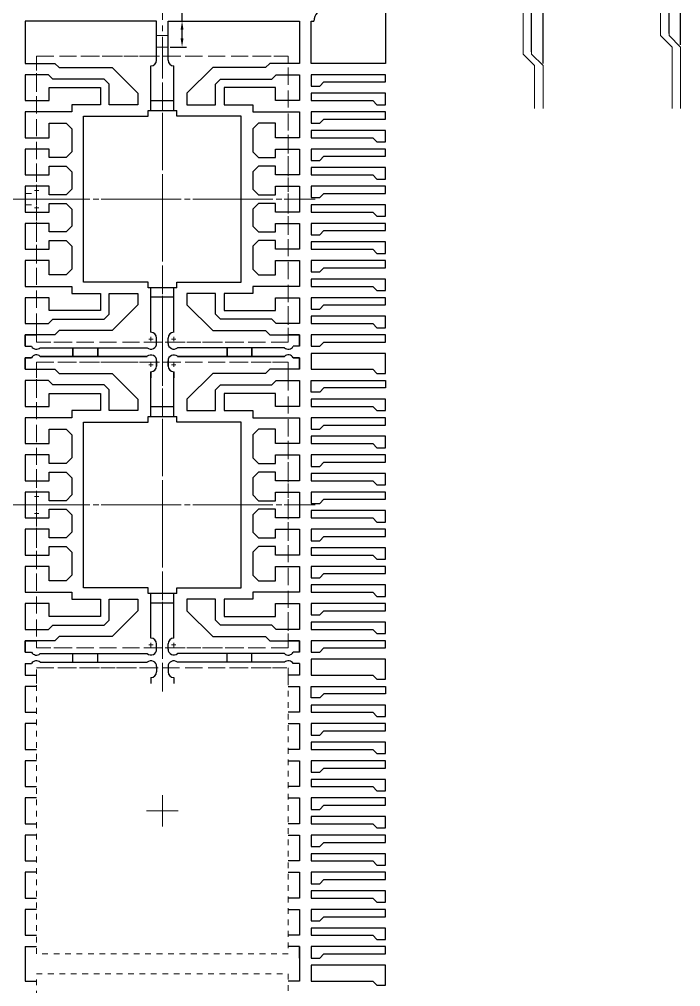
# Model space of a CAD drawing. Extents: x 2686 to 2706, y 1267 to 1367.
# Drawn here: x 2693.33 to 2704.89, y 1341.99 to 1358.91 of the extents above; entities that cross this region are included whole.
import ezdxf

# ---------------------------------------------------------------- set-up
doc = ezdxf.new("R2010")
doc.units = 0
for name, pattern in [('CENTER', [2, 1.25, -0.25, 0.25, -0.25]), ('CENTERX2', [4, 2.5, -0.5, 0.5, -0.5]), ('HIDDEN', [0.375, 0.25, -0.125])]:
    doc.linetypes.add(name, pattern=pattern)
for name, color, linetype, lineweight in [('SH-01_CENTER', 2, 'CENTERX2', 5), ('SH-01_NOTES', 3, 'Continuous', 5), ('SH-01_OBJECT', 7, 'Continuous', 5), ('SH-01_PKG', 5, 'HIDDEN', 5), ('SH-02_CENTER', 2, 'CENTER', 5), ('SH-02_PKG', 5, 'HIDDEN', 5)]:
    doc.layers.add(name, color=color, linetype=linetype, lineweight=lineweight)
doc.layers.add('SH-02_OBJECT', color=7, linetype='Continuous')

msp = doc.modelspace()

# ---------------------------------------------------------------- linework, layer by layer
at = {"color": 3}
for p, q in [((2696.177, 1358.882), (2696.177, 1359.615)), ((2695.97, 1358.882), (2696.252, 1358.882)), ((2696.177, 1358.577), (2696.177, 1358.732)), ((2695.97, 1358.427), (2696.252, 1358.427))]:
    msp.add_line(p, q, dxfattribs=at)
for p, q in [((2702.289, 1358.34), (2702.289, 1359.43)), ((2702.489, 1358.14), (2702.489, 1359.43)), ((2704.693, 1358.665), (2704.693, 1359.43)), ((2704.893, 1358.465), (2704.893, 1359.43))]:
    msp.add_line(p, q)
for points in [[(2696.152, 1358.732), (2696.202, 1358.732), (2696.177, 1358.882)], [(2696.152, 1358.577), (2696.202, 1358.577), (2696.177, 1358.427)]]:
    msp.add_solid(points, dxfattribs=at)
at = {"layer": 'SH-01_CENTER', "ltscale": 0.4}
for p, q in [((2695.833, 1353.074), (2695.833, 1358.461)), ((2693.163, 1355.767), (2698.503, 1355.767)), ((2695.833, 1347.724), (2695.833, 1353.111)), ((2693.163, 1350.417), (2698.503, 1350.417))]:
    msp.add_line(p, q, dxfattribs=at)
at = {"layer": 'SH-01_CENTER'}
for p, q in [((2693.671, 1355.917), (2693.595, 1355.917)), ((2693.633, 1355.879), (2693.633, 1355.955)), ((2693.671, 1355.617), (2693.595, 1355.617)), ((2693.633, 1355.579), (2693.633, 1355.655)), ((2695.671, 1353.319), (2695.595, 1353.319)), ((2695.633, 1353.281), (2695.633, 1353.356)), ((2695.995, 1353.319), (2696.071, 1353.319)), ((2696.033, 1353.281), (2696.033, 1353.356)), ((2695.671, 1352.869), (2695.595, 1352.869)), ((2695.633, 1352.831), (2695.633, 1352.906)), ((2695.995, 1352.869), (2696.071, 1352.869)), ((2696.033, 1352.831), (2696.033, 1352.906)), ((2693.633, 1350.529), (2693.633, 1350.605)), ((2693.671, 1350.567), (2693.595, 1350.567)), ((2693.671, 1350.267), (2693.595, 1350.267)), ((2693.633, 1350.229), (2693.633, 1350.305)), ((2695.671, 1347.969), (2695.595, 1347.969)), ((2695.633, 1347.931), (2695.633, 1348.006)), ((2695.995, 1347.969), (2696.071, 1347.969)), ((2696.033, 1347.931), (2696.033, 1348.006))]:
    msp.add_line(p, q, dxfattribs=at)
at = {"layer": 'SH-01_NOTES', "color": 1}
for p, q in [((2702.139, 1362.382), (2702.139, 1358.302)), ((2702.289, 1362.382), (2702.289, 1358.302)), ((2704.543, 1362.382), (2704.543, 1358.627)), ((2704.693, 1362.382), (2704.693, 1358.627))]:
    msp.add_line(p, q, dxfattribs=at)
at = {"layer": 'SH-01_NOTES'}
for p, q in [((2695.733, 1358.627), (2695.933, 1358.627)), ((2704.743, 1358.427), (2704.543, 1358.627)), ((2704.893, 1358.427), (2704.693, 1358.627)), ((2695.733, 1358.427), (2695.933, 1358.427)), ((2704.743, 1358.427), (2704.743, 1357.353)), ((2704.893, 1358.427), (2704.893, 1357.353)), ((2702.339, 1358.102), (2702.139, 1358.302)), ((2702.489, 1358.102), (2702.289, 1358.302)), ((2702.339, 1358.102), (2702.339, 1357.353)), ((2702.489, 1358.102), (2702.489, 1357.353))]:
    msp.add_line(p, q, dxfattribs=at)
at = {"layer": 'SH-01_OBJECT'}
for p, q in [((2693.433, 1358.542), (2693.433, 1358.593)), ((2698.233, 1358.342), (2698.233, 1358.593)), ((2693.433, 1358.141), (2693.433, 1358.342)), ((2698.233, 1358.141), (2698.233, 1358.342)), ((2693.433, 1357.491), (2693.433, 1357.943)), ((2698.233, 1357.491), (2698.233, 1357.943)), ((2693.433, 1356.841), (2693.433, 1357.293)), ((2698.233, 1356.841), (2698.233, 1357.293)), ((2693.433, 1356.191), (2693.433, 1356.643)), ((2698.233, 1356.191), (2698.233, 1356.643)), ((2693.433, 1355.867), (2693.433, 1355.993)), ((2693.546, 1355.867), (2693.433, 1355.867)), ((2698.233, 1355.867), (2698.233, 1355.993)), ((2693.546, 1355.667), (2693.433, 1355.667)), ((2693.433, 1355.667), (2693.433, 1355.541)), ((2698.233, 1355.667), (2698.233, 1355.541)), ((2693.433, 1355.343), (2693.433, 1354.891)), ((2698.233, 1355.343), (2698.233, 1354.891)), ((2693.433, 1354.693), (2693.433, 1354.241)), ((2698.233, 1354.693), (2698.233, 1354.241)), ((2693.433, 1354.043), (2693.433, 1353.591)), ((2698.233, 1354.043), (2698.233, 1353.591)), ((2693.433, 1353.393), (2693.433, 1353.192)), ((2698.233, 1353.393), (2698.233, 1353.192)), ((2693.433, 1353.192), (2693.433, 1353.243)), ((2698.233, 1353.192), (2698.233, 1353.243)), ((2693.433, 1352.992), (2693.433, 1352.941)), ((2693.433, 1352.791), (2693.433, 1352.992)), ((2698.233, 1352.992), (2698.233, 1352.941)), ((2698.233, 1352.791), (2698.233, 1352.992)), ((2693.433, 1352.141), (2693.433, 1352.593)), ((2698.233, 1352.141), (2698.233, 1352.593)), ((2693.433, 1351.491), (2693.433, 1351.943)), ((2698.233, 1351.491), (2698.233, 1351.943)), ((2693.433, 1350.841), (2693.433, 1351.293)), ((2698.233, 1350.841), (2698.233, 1351.293)), ((2693.433, 1350.517), (2693.433, 1350.643)), ((2698.233, 1350.517), (2698.233, 1350.643)), ((2693.433, 1350.317), (2693.433, 1350.191)), ((2698.233, 1350.317), (2698.233, 1350.191)), ((2693.433, 1349.993), (2693.433, 1349.541)), ((2698.233, 1349.993), (2698.233, 1349.541)), ((2693.433, 1349.343), (2693.433, 1348.891)), ((2698.233, 1349.343), (2698.233, 1348.891)), ((2693.433, 1348.693), (2693.433, 1348.241)), ((2698.233, 1348.693), (2698.233, 1348.241)), ((2693.433, 1348.043), (2693.433, 1347.842)), ((2698.233, 1348.043), (2698.233, 1347.842)), ((2693.433, 1347.642), (2693.433, 1347.591)), ((2698.233, 1347.642), (2698.233, 1347.591))]:
    msp.add_line(p, q, dxfattribs=at)
at = {"layer": 'SH-01_PKG'}
for p, q in [((2693.633, 1358.267), (2693.633, 1353.267)), ((2698.033, 1358.267), (2693.633, 1358.267)), ((2698.033, 1353.267), (2698.033, 1358.267)), ((2693.633, 1353.267), (2698.033, 1353.267)), ((2693.633, 1352.917), (2693.633, 1347.917)), ((2698.033, 1352.917), (2693.633, 1352.917)), ((2698.033, 1347.917), (2698.033, 1352.917)), ((2693.633, 1347.917), (2698.033, 1347.917))]:
    msp.add_line(p, q, dxfattribs=at)
at = {"layer": 'SH-02_CENTER', "ltscale": 0.4}
for p, q in [((2695.833, 1352.504), (2695.833, 1359.031)), ((2693.221, 1355.767), (2698.444, 1355.767)), ((2695.833, 1347.154), (2695.833, 1353.681)), ((2693.221, 1350.417), (2698.444, 1350.417))]:
    msp.add_line(p, q, dxfattribs=at)
at = {"layer": 'SH-02_CENTER'}
for p, q in [((2695.833, 1355.491), (2695.833, 1356.043)), ((2695.557, 1355.767), (2696.109, 1355.767)), ((2695.833, 1350.141), (2695.833, 1350.693)), ((2695.557, 1350.417), (2696.109, 1350.417)), ((2695.833, 1344.791), (2695.833, 1345.343)), ((2695.557, 1345.067), (2696.109, 1345.067))]:
    msp.add_line(p, q, dxfattribs=at)
at = {"layer": 'SH-02_OBJECT'}
for p, q in [((2699.733, 1359.082), (2699.733, 1358.882)), ((2695.733, 1358.882), (2693.433, 1358.882)), ((2693.433, 1358.882), (2693.433, 1358.542)), ((2693.433, 1358.882), (2693.433, 1358.141)), ((2695.733, 1358.587), (2695.733, 1358.882)), ((2695.933, 1358.882), (2698.233, 1358.882)), ((2695.933, 1358.587), (2695.933, 1358.882)), ((2698.233, 1358.882), (2698.233, 1358.342)), ((2698.433, 1358.141), (2698.433, 1358.882)), ((2698.433, 1358.882), (2698.483, 1358.882)), ((2699.733, 1358.882), (2699.733, 1358.141)), ((2695.733, 1358.197), (2695.733, 1358.587)), ((2695.933, 1358.197), (2695.933, 1358.587)), ((2698.233, 1358.342), (2698.233, 1358.141)), ((2693.433, 1358.141), (2693.633, 1358.141)), ((2693.433, 1358.141), (2693.955, 1358.141)), ((2693.955, 1358.141), (2694.029, 1358.067)), ((2694.029, 1358.067), (2694.953, 1358.067)), ((2694.953, 1358.067), (2695.403, 1357.617)), ((2695.633, 1357.317), (2695.633, 1358.097)), ((2696.033, 1357.317), (2696.033, 1358.097)), ((2696.713, 1358.067), (2696.263, 1357.617)), ((2697.637, 1358.067), (2696.713, 1358.067)), ((2697.711, 1358.141), (2697.637, 1358.067)), ((2698.233, 1358.141), (2697.711, 1358.141)), ((2698.233, 1358.141), (2698.033, 1358.141)), ((2699.733, 1358.141), (2698.433, 1358.141)), ((2693.633, 1357.943), (2693.433, 1357.943)), ((2693.433, 1357.943), (2693.433, 1357.491)), ((2693.842, 1357.943), (2693.433, 1357.943)), ((2693.433, 1357.943), (2693.433, 1357.491)), ((2693.918, 1357.867), (2693.842, 1357.943)), ((2694.815, 1357.867), (2693.918, 1357.867)), ((2694.903, 1357.779), (2694.815, 1357.867)), ((2696.763, 1357.779), (2696.851, 1357.867)), ((2696.851, 1357.867), (2697.748, 1357.867)), ((2697.748, 1357.867), (2697.824, 1357.943)), ((2697.824, 1357.943), (2698.233, 1357.943)), ((2698.033, 1357.943), (2698.233, 1357.943)), ((2698.233, 1357.943), (2698.233, 1357.491)), ((2698.233, 1357.943), (2698.233, 1357.491)), ((2699.733, 1357.943), (2698.433, 1357.943)), ((2698.433, 1357.943), (2698.433, 1357.743)), ((2699.733, 1357.816), (2699.733, 1357.943)), ((2693.853, 1357.491), (2693.853, 1357.717)), ((2693.853, 1357.717), (2694.753, 1357.717)), ((2694.753, 1357.717), (2694.753, 1357.417)), ((2694.903, 1357.417), (2694.903, 1357.779)), ((2696.763, 1357.417), (2696.763, 1357.779)), ((2697.813, 1357.717), (2696.913, 1357.717)), ((2696.913, 1357.717), (2696.913, 1357.417)), ((2697.813, 1357.491), (2697.813, 1357.717)), ((2698.433, 1357.743), (2698.583, 1357.743)), ((2698.583, 1357.743), (2698.656, 1357.816)), ((2698.656, 1357.816), (2699.733, 1357.816)), ((2695.403, 1357.617), (2695.403, 1357.417)), ((2696.263, 1357.617), (2696.263, 1357.417)), ((2693.433, 1357.491), (2693.633, 1357.491)), ((2693.433, 1357.491), (2693.853, 1357.491)), ((2694.753, 1357.417), (2694.253, 1357.417)), ((2694.253, 1357.417), (2694.253, 1357.293)), ((2695.403, 1357.417), (2694.903, 1357.417)), ((2696.033, 1357.485), (2695.633, 1357.485)), ((2696.263, 1357.417), (2696.763, 1357.417)), ((2696.913, 1357.417), (2697.413, 1357.417)), ((2697.413, 1357.417), (2697.413, 1357.293)), ((2698.233, 1357.491), (2697.813, 1357.491)), ((2698.233, 1357.491), (2698.033, 1357.491)), ((2693.633, 1357.293), (2693.433, 1357.293)), ((2693.433, 1357.293), (2693.433, 1356.841)), ((2694.253, 1357.293), (2693.433, 1357.293)), ((2693.433, 1357.293), (2693.433, 1356.841)), ((2694.453, 1354.317), (2694.453, 1357.217)), ((2694.453, 1357.217), (2695.583, 1357.217)), ((2695.583, 1357.217), (2695.583, 1357.317)), ((2695.583, 1357.317), (2696.083, 1357.317)), ((2696.083, 1357.217), (2696.083, 1357.317)), ((2697.213, 1357.217), (2696.083, 1357.217)), ((2697.213, 1354.317), (2697.213, 1357.217)), ((2697.413, 1357.293), (2698.233, 1357.293)), ((2698.033, 1357.293), (2698.233, 1357.293)), ((2698.233, 1357.293), (2698.233, 1356.841)), ((2698.233, 1357.293), (2698.233, 1356.841)), ((2693.853, 1356.841), (2693.853, 1357.094)), ((2693.853, 1357.094), (2694.153, 1357.094)), ((2694.153, 1357.094), (2694.253, 1356.994)), ((2697.513, 1357.094), (2697.413, 1356.994)), ((2697.813, 1357.094), (2697.513, 1357.094)), ((2697.813, 1356.841), (2697.813, 1357.094)), ((2693.433, 1356.841), (2693.633, 1356.841)), ((2693.433, 1356.841), (2693.853, 1356.841)), ((2694.253, 1356.994), (2694.253, 1356.592)), ((2697.413, 1356.994), (2697.413, 1356.592)), ((2698.233, 1356.841), (2697.813, 1356.841)), ((2698.233, 1356.841), (2698.033, 1356.841)), ((2693.633, 1356.643), (2693.433, 1356.643)), ((2693.433, 1356.643), (2693.433, 1356.191)), ((2693.853, 1356.643), (2693.433, 1356.643)), ((2693.433, 1356.643), (2693.433, 1356.191)), ((2693.853, 1356.492), (2693.853, 1356.643)), ((2694.253, 1356.592), (2694.153, 1356.492)), ((2697.413, 1356.592), (2697.513, 1356.492)), ((2697.813, 1356.492), (2697.813, 1356.643)), ((2697.813, 1356.643), (2698.233, 1356.643)), ((2698.033, 1356.643), (2698.233, 1356.643)), ((2698.233, 1356.643), (2698.233, 1356.191)), ((2698.233, 1356.643), (2698.233, 1356.191)), ((2694.153, 1356.492), (2693.853, 1356.492)), ((2693.853, 1356.191), (2693.853, 1356.342)), ((2693.853, 1356.342), (2694.153, 1356.342)), ((2694.153, 1356.342), (2694.253, 1356.242)), ((2697.513, 1356.342), (2697.413, 1356.242)), ((2697.513, 1356.492), (2697.813, 1356.492)), ((2697.813, 1356.342), (2697.513, 1356.342)), ((2697.813, 1356.191), (2697.813, 1356.342)), ((2693.433, 1356.191), (2693.633, 1356.191)), ((2693.433, 1356.191), (2693.853, 1356.191)), ((2694.253, 1356.242), (2694.253, 1355.942)), ((2697.413, 1356.242), (2697.413, 1355.942)), ((2698.233, 1356.191), (2697.813, 1356.191)), ((2698.233, 1356.191), (2698.033, 1356.191)), ((2693.633, 1355.993), (2693.433, 1355.993)), ((2693.433, 1355.993), (2693.433, 1355.541)), ((2693.433, 1355.993), (2693.433, 1355.541)), ((2693.853, 1355.993), (2693.433, 1355.993)), ((2693.853, 1355.842), (2693.853, 1355.993)), ((2694.153, 1355.842), (2693.853, 1355.842)), ((2694.253, 1355.942), (2694.153, 1355.842)), ((2697.413, 1355.942), (2697.513, 1355.842)), ((2697.513, 1355.842), (2697.813, 1355.842)), ((2697.813, 1355.842), (2697.813, 1355.993)), ((2697.813, 1355.993), (2698.233, 1355.993)), ((2698.033, 1355.993), (2698.233, 1355.993)), ((2698.233, 1355.993), (2698.233, 1355.541)), ((2698.233, 1355.993), (2698.233, 1355.541)), ((2693.853, 1355.541), (2693.853, 1355.692)), ((2693.853, 1355.692), (2694.153, 1355.692)), ((2694.153, 1355.692), (2694.253, 1355.592)), ((2697.513, 1355.692), (2697.413, 1355.592)), ((2697.813, 1355.692), (2697.513, 1355.692)), ((2697.813, 1355.541), (2697.813, 1355.692)), ((2693.433, 1355.541), (2693.633, 1355.541)), ((2693.433, 1355.541), (2693.853, 1355.541)), ((2694.253, 1355.592), (2694.253, 1355.292)), ((2697.413, 1355.592), (2697.413, 1355.292)), ((2698.233, 1355.541), (2697.813, 1355.541)), ((2698.233, 1355.541), (2698.033, 1355.541)), ((2693.633, 1355.343), (2693.433, 1355.343)), ((2693.433, 1355.343), (2693.433, 1354.891)), ((2693.853, 1355.343), (2693.433, 1355.343)), ((2693.433, 1355.343), (2693.433, 1354.891)), ((2693.853, 1355.192), (2693.853, 1355.343)), ((2697.813, 1355.192), (2697.813, 1355.343)), ((2697.813, 1355.343), (2698.233, 1355.343)), ((2698.033, 1355.343), (2698.233, 1355.343)), ((2698.233, 1355.343), (2698.233, 1354.891)), ((2698.233, 1355.343), (2698.233, 1354.891)), ((2694.153, 1355.192), (2693.853, 1355.192)), ((2694.253, 1355.292), (2694.153, 1355.192)), ((2697.413, 1355.292), (2697.513, 1355.192)), ((2697.513, 1355.192), (2697.813, 1355.192)), ((2693.853, 1354.891), (2693.853, 1355.042)), ((2693.853, 1355.042), (2694.153, 1355.042)), ((2694.153, 1355.042), (2694.253, 1354.942)), ((2697.513, 1355.042), (2697.413, 1354.942)), ((2697.813, 1355.042), (2697.513, 1355.042)), ((2697.813, 1354.891), (2697.813, 1355.042)), ((2693.433, 1354.891), (2693.633, 1354.891)), ((2693.433, 1354.891), (2693.853, 1354.891)), ((2694.253, 1354.942), (2694.253, 1354.54)), ((2697.413, 1354.942), (2697.413, 1354.54)), ((2698.233, 1354.891), (2697.813, 1354.891)), ((2698.233, 1354.891), (2698.033, 1354.891)), ((2693.633, 1354.693), (2693.433, 1354.693)), ((2693.433, 1354.693), (2693.433, 1354.241)), ((2693.853, 1354.693), (2693.433, 1354.693)), ((2693.433, 1354.693), (2693.433, 1354.241)), ((2693.853, 1354.44), (2693.853, 1354.693)), ((2697.813, 1354.44), (2697.813, 1354.693)), ((2697.813, 1354.693), (2698.233, 1354.693)), ((2698.033, 1354.693), (2698.233, 1354.693)), ((2698.233, 1354.693), (2698.233, 1354.241)), ((2698.233, 1354.693), (2698.233, 1354.241)), ((2694.253, 1354.54), (2694.153, 1354.44)), ((2697.413, 1354.54), (2697.513, 1354.44)), ((2694.153, 1354.44), (2693.853, 1354.44)), ((2695.583, 1354.317), (2694.453, 1354.317)), ((2695.583, 1354.217), (2695.583, 1354.317)), ((2696.083, 1354.217), (2696.083, 1354.317)), ((2696.083, 1354.317), (2697.213, 1354.317)), ((2697.513, 1354.44), (2697.813, 1354.44)), ((2693.433, 1354.241), (2693.633, 1354.241)), ((2693.433, 1354.241), (2694.253, 1354.241)), ((2694.253, 1354.241), (2694.253, 1354.117)), ((2696.083, 1354.217), (2695.583, 1354.217)), ((2695.633, 1353.437), (2695.633, 1354.217)), ((2696.033, 1353.437), (2696.033, 1354.217)), ((2698.233, 1354.241), (2697.413, 1354.241)), ((2697.413, 1354.241), (2697.413, 1354.117)), ((2698.233, 1354.241), (2698.033, 1354.241)), ((2693.633, 1354.043), (2693.433, 1354.043)), ((2693.433, 1354.043), (2693.433, 1353.591)), ((2693.853, 1354.043), (2693.433, 1354.043)), ((2693.433, 1354.043), (2693.433, 1353.591)), ((2693.853, 1353.817), (2693.853, 1354.043)), ((2694.253, 1354.117), (2694.753, 1354.117)), ((2694.753, 1354.117), (2694.753, 1353.817)), ((2694.903, 1353.755), (2694.903, 1354.117)), ((2694.903, 1354.117), (2695.403, 1354.117)), ((2695.403, 1354.117), (2695.403, 1353.917)), ((2696.033, 1354.049), (2695.633, 1354.049)), ((2696.763, 1354.117), (2696.263, 1354.117)), ((2696.263, 1354.117), (2696.263, 1353.917)), ((2696.763, 1353.755), (2696.763, 1354.117)), ((2697.413, 1354.117), (2696.913, 1354.117)), ((2696.913, 1354.117), (2696.913, 1353.817)), ((2697.813, 1353.817), (2697.813, 1354.043)), ((2697.813, 1354.043), (2698.233, 1354.043)), ((2698.033, 1354.043), (2698.233, 1354.043)), ((2698.233, 1354.043), (2698.233, 1353.591)), ((2698.233, 1354.043), (2698.233, 1353.591)), ((2694.753, 1353.817), (2693.853, 1353.817)), ((2695.403, 1353.917), (2694.953, 1353.467)), ((2696.263, 1353.917), (2696.713, 1353.467)), ((2696.913, 1353.817), (2697.813, 1353.817)), ((2693.842, 1353.591), (2693.918, 1353.667)), ((2693.918, 1353.667), (2694.815, 1353.667)), ((2694.815, 1353.667), (2694.903, 1353.755)), ((2696.851, 1353.667), (2696.763, 1353.755)), ((2697.748, 1353.667), (2696.851, 1353.667)), ((2697.824, 1353.591), (2697.748, 1353.667)), ((2693.433, 1353.591), (2693.633, 1353.591)), ((2693.433, 1353.591), (2693.842, 1353.591)), ((2694.029, 1353.467), (2693.955, 1353.393)), ((2694.953, 1353.467), (2694.029, 1353.467)), ((2695.633, 1353.437), (2695.633, 1353.543)), ((2696.033, 1353.437), (2696.033, 1353.543)), ((2696.713, 1353.467), (2697.637, 1353.467)), ((2697.637, 1353.467), (2697.711, 1353.393)), ((2698.233, 1353.591), (2697.824, 1353.591)), ((2698.233, 1353.591), (2698.033, 1353.591)), ((2693.433, 1353.192), (2693.433, 1353.393)), ((2693.433, 1353.393), (2693.633, 1353.393)), ((2693.955, 1353.393), (2693.433, 1353.393)), ((2693.433, 1353.393), (2693.433, 1353.192)), ((2695.733, 1353.244), (2695.733, 1353.337)), ((2695.733, 1353.244), (2695.733, 1353.337)), ((2695.933, 1353.244), (2695.933, 1353.337)), ((2695.933, 1353.244), (2695.933, 1353.337)), ((2697.711, 1353.393), (2698.233, 1353.393)), ((2698.233, 1353.393), (2698.033, 1353.393)), ((2698.233, 1353.192), (2698.233, 1353.393)), ((2698.233, 1353.393), (2698.233, 1353.192)), ((2693.433, 1353.192), (2693.546, 1353.192)), ((2693.433, 1353.192), (2693.546, 1353.192)), ((2693.699, 1353.167), (2695.568, 1353.167)), ((2693.699, 1353.167), (2695.568, 1353.167)), ((2694.27, 1353.167), (2694.27, 1353.017)), ((2694.27, 1353.017), (2694.27, 1353.167)), ((2694.703, 1353.167), (2694.703, 1353.017)), ((2694.703, 1353.017), (2694.703, 1353.167)), ((2697.967, 1353.167), (2696.097, 1353.167)), ((2697.967, 1353.167), (2696.097, 1353.167)), ((2696.963, 1353.167), (2696.963, 1353.017)), ((2696.963, 1353.017), (2696.963, 1353.167)), ((2697.396, 1353.167), (2697.396, 1353.017)), ((2697.396, 1353.017), (2697.396, 1353.167)), ((2698.233, 1353.192), (2698.119, 1353.192)), ((2698.233, 1353.192), (2698.119, 1353.192)), ((2693.433, 1352.791), (2693.433, 1352.992)), ((2693.546, 1352.992), (2693.433, 1352.992)), ((2693.433, 1352.992), (2693.433, 1352.791)), ((2693.433, 1352.992), (2693.546, 1352.992)), ((2695.568, 1353.017), (2693.699, 1353.017)), ((2693.699, 1353.017), (2695.568, 1353.017)), ((2696.097, 1353.017), (2697.967, 1353.017)), ((2697.967, 1353.017), (2696.097, 1353.017)), ((2698.119, 1352.992), (2698.233, 1352.992)), ((2698.233, 1352.992), (2698.119, 1352.992)), ((2698.233, 1352.791), (2698.233, 1352.992)), ((2698.233, 1352.992), (2698.233, 1352.791)), ((2699.733, 1353.068), (2698.433, 1353.068)), ((2698.433, 1353.068), (2698.433, 1352.791)), ((2699.733, 1352.718), (2699.733, 1353.068)), ((2693.433, 1352.791), (2693.633, 1352.791)), ((2693.433, 1352.791), (2693.955, 1352.791)), ((2693.955, 1352.791), (2694.029, 1352.717)), ((2695.733, 1352.847), (2695.733, 1352.941)), ((2695.733, 1352.941), (2695.733, 1352.847)), ((2695.933, 1352.847), (2695.933, 1352.941)), ((2695.933, 1352.941), (2695.933, 1352.847)), ((2697.711, 1352.791), (2697.637, 1352.717)), ((2698.233, 1352.791), (2697.711, 1352.791)), ((2698.233, 1352.791), (2698.033, 1352.791)), ((2698.433, 1352.791), (2699.51, 1352.791)), ((2699.51, 1352.791), (2699.583, 1352.718)), ((2694.029, 1352.717), (2694.953, 1352.717)), ((2694.953, 1352.717), (2695.403, 1352.267)), ((2695.633, 1351.967), (2695.633, 1352.747)), ((2695.633, 1352.747), (2695.633, 1352.642)), ((2696.033, 1351.967), (2696.033, 1352.747)), ((2696.033, 1352.747), (2696.033, 1352.642)), ((2696.713, 1352.717), (2696.263, 1352.267)), ((2697.637, 1352.717), (2696.713, 1352.717)), ((2699.583, 1352.718), (2699.733, 1352.718)), ((2693.633, 1352.593), (2693.433, 1352.593)), ((2693.433, 1352.593), (2693.433, 1352.141)), ((2693.842, 1352.593), (2693.433, 1352.593)), ((2693.433, 1352.593), (2693.433, 1352.141)), ((2693.918, 1352.517), (2693.842, 1352.593)), ((2694.815, 1352.517), (2693.918, 1352.517)), ((2694.903, 1352.429), (2694.815, 1352.517)), ((2696.763, 1352.429), (2696.851, 1352.517)), ((2696.851, 1352.517), (2697.748, 1352.517)), ((2697.748, 1352.517), (2697.824, 1352.593)), ((2697.824, 1352.593), (2698.233, 1352.593)), ((2698.033, 1352.593), (2698.233, 1352.593)), ((2698.233, 1352.593), (2698.233, 1352.141)), ((2698.233, 1352.593), (2698.233, 1352.141)), ((2698.433, 1352.393), (2698.433, 1352.593)), ((2698.433, 1352.593), (2699.733, 1352.593)), ((2698.656, 1352.466), (2698.583, 1352.393)), ((2699.733, 1352.466), (2698.656, 1352.466)), ((2699.733, 1352.593), (2699.733, 1352.466)), ((2693.853, 1352.141), (2693.853, 1352.367)), ((2693.853, 1352.367), (2694.753, 1352.367)), ((2694.753, 1352.367), (2694.753, 1352.067)), ((2694.903, 1352.067), (2694.903, 1352.429)), ((2696.763, 1352.067), (2696.763, 1352.429)), ((2697.813, 1352.367), (2696.913, 1352.367)), ((2696.913, 1352.367), (2696.913, 1352.067)), ((2697.813, 1352.141), (2697.813, 1352.367)), ((2698.583, 1352.393), (2698.433, 1352.393)), ((2693.433, 1352.141), (2693.633, 1352.141)), ((2693.433, 1352.141), (2693.853, 1352.141)), ((2695.403, 1352.267), (2695.403, 1352.067)), ((2696.033, 1352.135), (2695.633, 1352.135)), ((2696.263, 1352.267), (2696.263, 1352.067)), ((2698.233, 1352.141), (2697.813, 1352.141)), ((2698.233, 1352.141), (2698.033, 1352.141)), ((2693.633, 1351.943), (2693.433, 1351.943)), ((2693.433, 1351.943), (2693.433, 1351.491)), ((2694.253, 1351.943), (2693.433, 1351.943)), ((2693.433, 1351.943), (2693.433, 1351.491)), ((2694.753, 1352.067), (2694.253, 1352.067)), ((2694.253, 1352.067), (2694.253, 1351.943)), ((2695.403, 1352.067), (2694.903, 1352.067)), ((2695.583, 1351.867), (2695.583, 1351.967)), ((2695.583, 1351.967), (2696.083, 1351.967)), ((2696.083, 1351.867), (2696.083, 1351.967)), ((2696.263, 1352.067), (2696.763, 1352.067)), ((2696.913, 1352.067), (2697.413, 1352.067)), ((2697.413, 1352.067), (2697.413, 1351.943)), ((2697.413, 1351.943), (2698.233, 1351.943)), ((2698.033, 1351.943), (2698.233, 1351.943)), ((2698.233, 1351.943), (2698.233, 1351.491)), ((2698.233, 1351.943), (2698.233, 1351.491)), ((2694.453, 1348.967), (2694.453, 1351.867)), ((2694.453, 1351.867), (2695.583, 1351.867)), ((2697.213, 1351.867), (2696.083, 1351.867)), ((2697.213, 1348.967), (2697.213, 1351.867)), ((2693.853, 1351.491), (2693.853, 1351.744)), ((2693.853, 1351.744), (2694.153, 1351.744)), ((2694.153, 1351.744), (2694.253, 1351.644)), ((2694.253, 1351.644), (2694.253, 1351.242)), ((2697.513, 1351.744), (2697.413, 1351.644)), ((2697.413, 1351.644), (2697.413, 1351.242)), ((2697.813, 1351.744), (2697.513, 1351.744)), ((2697.813, 1351.491), (2697.813, 1351.744)), ((2693.433, 1351.491), (2693.633, 1351.491)), ((2693.433, 1351.491), (2693.853, 1351.491)), ((2698.233, 1351.491), (2697.813, 1351.491)), ((2698.233, 1351.491), (2698.033, 1351.491)), ((2693.633, 1351.293), (2693.433, 1351.293)), ((2693.433, 1351.293), (2693.433, 1350.841)), ((2693.853, 1351.293), (2693.433, 1351.293)), ((2693.433, 1351.293), (2693.433, 1350.841)), ((2693.853, 1351.142), (2693.853, 1351.293)), ((2697.813, 1351.142), (2697.813, 1351.293)), ((2697.813, 1351.293), (2698.233, 1351.293)), ((2698.033, 1351.293), (2698.233, 1351.293)), ((2698.233, 1351.293), (2698.233, 1350.841)), ((2698.233, 1351.293), (2698.233, 1350.841)), ((2694.153, 1351.142), (2693.853, 1351.142)), ((2694.253, 1351.242), (2694.153, 1351.142)), ((2697.413, 1351.242), (2697.513, 1351.142)), ((2697.513, 1351.142), (2697.813, 1351.142)), ((2693.853, 1350.841), (2693.853, 1350.992)), ((2693.853, 1350.992), (2694.153, 1350.992)), ((2694.153, 1350.992), (2694.253, 1350.892)), ((2697.513, 1350.992), (2697.413, 1350.892)), ((2697.813, 1350.992), (2697.513, 1350.992)), ((2697.813, 1350.841), (2697.813, 1350.992)), ((2693.433, 1350.841), (2693.633, 1350.841)), ((2693.433, 1350.841), (2693.853, 1350.841)), ((2694.253, 1350.892), (2694.253, 1350.592)), ((2697.413, 1350.892), (2697.413, 1350.592)), ((2698.233, 1350.841), (2697.813, 1350.841)), ((2698.233, 1350.841), (2698.033, 1350.841)), ((2693.633, 1350.643), (2693.433, 1350.643)), ((2693.433, 1350.643), (2693.433, 1350.191)), ((2693.433, 1350.643), (2693.433, 1350.191)), ((2693.853, 1350.643), (2693.433, 1350.643)), ((2693.853, 1350.492), (2693.853, 1350.643)), ((2694.253, 1350.592), (2694.153, 1350.492)), ((2697.413, 1350.592), (2697.513, 1350.492)), ((2697.813, 1350.492), (2697.813, 1350.643)), ((2697.813, 1350.643), (2698.233, 1350.643)), ((2698.233, 1350.643), (2698.233, 1350.191)), ((2698.233, 1350.643), (2698.233, 1350.191)), ((2694.153, 1350.492), (2693.853, 1350.492)), ((2697.513, 1350.492), (2697.813, 1350.492)), ((2693.853, 1350.191), (2693.853, 1350.342)), ((2693.853, 1350.342), (2694.153, 1350.342)), ((2694.153, 1350.342), (2694.253, 1350.242)), ((2697.513, 1350.342), (2697.413, 1350.242)), ((2697.813, 1350.342), (2697.513, 1350.342)), ((2697.813, 1350.191), (2697.813, 1350.342)), ((2693.433, 1350.191), (2693.633, 1350.191)), ((2693.433, 1350.191), (2693.853, 1350.191)), ((2694.253, 1350.242), (2694.253, 1349.942)), ((2697.413, 1350.242), (2697.413, 1349.942)), ((2698.233, 1350.191), (2697.813, 1350.191)), ((2698.233, 1350.191), (2698.033, 1350.191)), ((2693.633, 1349.993), (2693.433, 1349.993)), ((2693.433, 1349.993), (2693.433, 1349.541)), ((2693.853, 1349.993), (2693.433, 1349.993)), ((2693.433, 1349.993), (2693.433, 1349.541)), ((2693.853, 1349.842), (2693.853, 1349.993)), ((2694.253, 1349.942), (2694.153, 1349.842)), ((2697.413, 1349.942), (2697.513, 1349.842)), ((2697.813, 1349.842), (2697.813, 1349.993)), ((2697.813, 1349.993), (2698.233, 1349.993)), ((2698.033, 1349.993), (2698.233, 1349.993)), ((2698.233, 1349.993), (2698.233, 1349.541)), ((2698.233, 1349.993), (2698.233, 1349.541)), ((2694.153, 1349.842), (2693.853, 1349.842)), ((2697.513, 1349.842), (2697.813, 1349.842)), ((2693.853, 1349.541), (2693.853, 1349.692)), ((2693.853, 1349.692), (2694.153, 1349.692)), ((2694.153, 1349.692), (2694.253, 1349.592)), ((2694.253, 1349.592), (2694.253, 1349.19)), ((2697.513, 1349.692), (2697.413, 1349.592)), ((2697.413, 1349.592), (2697.413, 1349.19)), ((2697.813, 1349.692), (2697.513, 1349.692)), ((2697.813, 1349.541), (2697.813, 1349.692)), ((2693.433, 1349.541), (2693.633, 1349.541)), ((2693.433, 1349.541), (2693.853, 1349.541)), ((2698.233, 1349.541), (2697.813, 1349.541)), ((2698.233, 1349.541), (2698.033, 1349.541)), ((2693.633, 1349.343), (2693.433, 1349.343)), ((2693.433, 1349.343), (2693.433, 1348.891)), ((2693.853, 1349.343), (2693.433, 1349.343)), ((2693.433, 1349.343), (2693.433, 1348.891)), ((2693.853, 1349.09), (2693.853, 1349.343)), ((2697.813, 1349.09), (2697.813, 1349.343)), ((2697.813, 1349.343), (2698.233, 1349.343)), ((2698.033, 1349.343), (2698.233, 1349.343)), ((2698.233, 1349.343), (2698.233, 1348.891)), ((2698.233, 1349.343), (2698.233, 1348.891)), ((2694.153, 1349.09), (2693.853, 1349.09)), ((2694.253, 1349.19), (2694.153, 1349.09)), ((2697.413, 1349.19), (2697.513, 1349.09)), ((2697.513, 1349.09), (2697.813, 1349.09)), ((2693.433, 1348.891), (2693.633, 1348.891)), ((2693.433, 1348.891), (2694.253, 1348.891)), ((2694.253, 1348.891), (2694.253, 1348.767)), ((2695.583, 1348.967), (2694.453, 1348.967)), ((2695.583, 1348.867), (2695.583, 1348.967)), ((2696.083, 1348.867), (2696.083, 1348.967)), ((2696.083, 1348.967), (2697.213, 1348.967)), ((2698.233, 1348.891), (2697.413, 1348.891)), ((2697.413, 1348.891), (2697.413, 1348.767)), ((2698.233, 1348.891), (2698.033, 1348.891)), ((2694.253, 1348.767), (2694.753, 1348.767)), ((2694.753, 1348.767), (2694.753, 1348.467)), ((2694.903, 1348.405), (2694.903, 1348.767)), ((2694.903, 1348.767), (2695.403, 1348.767)), ((2695.403, 1348.767), (2695.403, 1348.567)), ((2696.083, 1348.867), (2695.583, 1348.867)), ((2695.633, 1348.087), (2695.633, 1348.867)), ((2696.033, 1348.087), (2696.033, 1348.867)), ((2696.763, 1348.767), (2696.263, 1348.767)), ((2696.263, 1348.767), (2696.263, 1348.567)), ((2696.763, 1348.405), (2696.763, 1348.767)), ((2697.413, 1348.767), (2696.913, 1348.767)), ((2696.913, 1348.767), (2696.913, 1348.467)), ((2693.633, 1348.693), (2693.433, 1348.693)), ((2693.433, 1348.693), (2693.433, 1348.241)), ((2693.853, 1348.693), (2693.433, 1348.693)), ((2693.433, 1348.693), (2693.433, 1348.241)), ((2693.853, 1348.467), (2693.853, 1348.693)), ((2695.403, 1348.567), (2694.953, 1348.117)), ((2696.033, 1348.699), (2695.633, 1348.699)), ((2696.263, 1348.567), (2696.713, 1348.117)), ((2697.813, 1348.467), (2697.813, 1348.693)), ((2697.813, 1348.693), (2698.233, 1348.693)), ((2698.033, 1348.693), (2698.233, 1348.693)), ((2698.233, 1348.693), (2698.233, 1348.241)), ((2698.233, 1348.693), (2698.233, 1348.241)), ((2694.753, 1348.467), (2693.853, 1348.467)), ((2694.815, 1348.317), (2694.903, 1348.405)), ((2696.851, 1348.317), (2696.763, 1348.405)), ((2696.913, 1348.467), (2697.813, 1348.467)), ((2693.433, 1348.241), (2693.633, 1348.241)), ((2693.433, 1348.241), (2693.842, 1348.241)), ((2693.842, 1348.241), (2693.918, 1348.317)), ((2693.918, 1348.317), (2694.815, 1348.317)), ((2697.748, 1348.317), (2696.851, 1348.317)), ((2697.824, 1348.241), (2697.748, 1348.317)), ((2698.233, 1348.241), (2697.824, 1348.241)), ((2698.233, 1348.241), (2698.033, 1348.241)), ((2694.029, 1348.117), (2693.955, 1348.043)), ((2694.953, 1348.117), (2694.029, 1348.117)), ((2696.713, 1348.117), (2697.637, 1348.117)), ((2697.637, 1348.117), (2697.711, 1348.043)), ((2693.433, 1348.043), (2693.433, 1347.842)), ((2693.433, 1347.842), (2693.433, 1348.043)), ((2693.433, 1348.043), (2693.633, 1348.043)), ((2693.955, 1348.043), (2693.433, 1348.043)), ((2693.433, 1348.043), (2693.433, 1347.842)), ((2695.733, 1347.894), (2695.733, 1347.987)), ((2695.933, 1347.894), (2695.933, 1347.987)), ((2697.711, 1348.043), (2698.233, 1348.043)), ((2698.233, 1348.043), (2698.033, 1348.043)), ((2698.233, 1348.043), (2698.233, 1347.842)), ((2698.233, 1347.842), (2698.233, 1348.043)), ((2698.233, 1348.043), (2698.233, 1347.842)), ((2693.433, 1347.842), (2693.546, 1347.842)), ((2693.699, 1347.817), (2695.568, 1347.817)), ((2694.27, 1347.667), (2694.27, 1347.817)), ((2694.703, 1347.667), (2694.703, 1347.817)), ((2697.967, 1347.817), (2696.097, 1347.817)), ((2696.963, 1347.667), (2696.963, 1347.817)), ((2697.396, 1347.667), (2697.396, 1347.817)), ((2698.233, 1347.842), (2698.119, 1347.842)), ((2699.733, 1347.718), (2698.433, 1347.718)), ((2698.433, 1347.718), (2698.433, 1347.441)), ((2699.733, 1347.368), (2699.733, 1347.718)), ((2693.433, 1347.642), (2693.433, 1347.441)), ((2693.433, 1347.642), (2693.546, 1347.642)), ((2693.699, 1347.667), (2695.568, 1347.667)), ((2695.733, 1347.591), (2695.733, 1347.497)), ((2695.933, 1347.591), (2695.933, 1347.497)), ((2697.967, 1347.667), (2696.097, 1347.667)), ((2698.233, 1347.642), (2698.119, 1347.642)), ((2698.233, 1347.642), (2698.233, 1347.441)), ((2693.433, 1347.441), (2693.633, 1347.441)), ((2695.633, 1347.397), (2695.633, 1347.292)), ((2696.033, 1347.397), (2696.033, 1347.292)), ((2698.233, 1347.441), (2698.033, 1347.441)), ((2698.433, 1347.441), (2699.51, 1347.441)), ((2699.51, 1347.441), (2699.583, 1347.368)), ((2699.583, 1347.368), (2699.733, 1347.368)), ((2693.633, 1347.243), (2693.433, 1347.243)), ((2693.433, 1347.243), (2693.433, 1346.791)), ((2698.033, 1347.243), (2698.233, 1347.243)), ((2698.233, 1347.243), (2698.233, 1346.791)), ((2698.433, 1347.043), (2698.433, 1347.243)), ((2698.433, 1347.243), (2699.733, 1347.243)), ((2699.733, 1347.243), (2699.733, 1347.116)), ((2698.583, 1347.043), (2698.433, 1347.043)), ((2698.656, 1347.116), (2698.583, 1347.043)), ((2699.733, 1347.116), (2698.656, 1347.116)), ((2693.433, 1346.791), (2693.633, 1346.791)), ((2698.233, 1346.791), (2698.033, 1346.791)), ((2693.633, 1346.593), (2693.433, 1346.593)), ((2693.433, 1346.593), (2693.433, 1346.141)), ((2698.033, 1346.593), (2698.233, 1346.593)), ((2698.233, 1346.593), (2698.233, 1346.141)), ((2693.433, 1346.141), (2693.633, 1346.141)), ((2698.233, 1346.141), (2698.033, 1346.141)), ((2693.633, 1345.943), (2693.433, 1345.943)), ((2693.433, 1345.943), (2693.433, 1345.491)), ((2698.033, 1345.943), (2698.233, 1345.943)), ((2698.233, 1345.943), (2698.233, 1345.491)), ((2693.433, 1345.491), (2693.633, 1345.491)), ((2698.233, 1345.491), (2698.033, 1345.491)), ((2693.633, 1345.293), (2693.433, 1345.293)), ((2693.433, 1345.293), (2693.433, 1344.841)), ((2698.033, 1345.293), (2698.233, 1345.293)), ((2698.233, 1345.293), (2698.233, 1344.841)), ((2693.433, 1344.841), (2693.633, 1344.841)), ((2698.233, 1344.841), (2698.033, 1344.841)), ((2693.633, 1344.643), (2693.433, 1344.643)), ((2693.433, 1344.643), (2693.433, 1344.191)), ((2698.033, 1344.643), (2698.233, 1344.643)), ((2698.233, 1344.643), (2698.233, 1344.191)), ((2693.433, 1344.191), (2693.633, 1344.191)), ((2698.233, 1344.191), (2698.033, 1344.191)), ((2693.633, 1343.993), (2693.433, 1343.993)), ((2693.433, 1343.993), (2693.433, 1343.541)), ((2698.033, 1343.993), (2698.233, 1343.993)), ((2698.233, 1343.993), (2698.233, 1343.541)), ((2693.433, 1343.541), (2693.633, 1343.541)), ((2698.233, 1343.541), (2698.033, 1343.541)), ((2693.633, 1343.343), (2693.433, 1343.343)), ((2693.433, 1343.343), (2693.433, 1342.891)), ((2698.033, 1343.343), (2698.233, 1343.343)), ((2698.233, 1343.343), (2698.233, 1342.891)), ((2693.433, 1342.891), (2693.633, 1342.891)), ((2698.233, 1342.891), (2698.033, 1342.891)), ((2693.433, 1342.693), (2693.433, 1342.091)), ((2693.433, 1342.693), (2693.633, 1342.693)), ((2698.233, 1342.693), (2698.033, 1342.693)), ((2698.233, 1342.693), (2698.233, 1342.091)), ((2698.233, 1342.492), (2698.233, 1342.693)), ((2699.733, 1342.368), (2698.433, 1342.368)), ((2698.433, 1342.368), (2698.433, 1342.091)), ((2699.733, 1342.018), (2699.733, 1342.368)), ((2693.433, 1342.091), (2693.633, 1342.091)), ((2698.233, 1342.091), (2698.033, 1342.091)), ((2698.433, 1342.091), (2699.51, 1342.091)), ((2699.51, 1342.091), (2699.583, 1342.018)), ((2699.583, 1342.018), (2699.733, 1342.018))]:
    msp.add_line(p, q, dxfattribs=at)
at = {"layer": 'SH-02_OBJECT', "linetype": 'Continuous'}
for p, q in [((2699.733, 1357.618), (2698.433, 1357.618)), ((2698.433, 1357.618), (2698.433, 1357.491)), ((2699.733, 1357.418), (2699.733, 1357.618)), ((2698.433, 1357.491), (2699.51, 1357.491)), ((2699.51, 1357.491), (2699.583, 1357.418)), ((2699.583, 1357.418), (2699.733, 1357.418)), ((2699.733, 1357.293), (2698.433, 1357.293)), ((2698.433, 1357.293), (2698.433, 1357.093)), ((2699.733, 1357.166), (2699.733, 1357.293)), ((2698.433, 1357.093), (2698.583, 1357.093)), ((2698.583, 1357.093), (2698.656, 1357.166)), ((2698.656, 1357.166), (2699.733, 1357.166)), ((2699.733, 1356.968), (2698.433, 1356.968)), ((2698.433, 1356.968), (2698.433, 1356.841)), ((2698.433, 1356.841), (2699.51, 1356.841)), ((2699.51, 1356.841), (2699.583, 1356.768)), ((2699.733, 1356.768), (2699.733, 1356.968)), ((2699.583, 1356.768), (2699.733, 1356.768)), ((2699.733, 1356.643), (2698.433, 1356.643)), ((2698.433, 1356.643), (2698.433, 1356.443)), ((2698.583, 1356.443), (2698.656, 1356.516)), ((2698.656, 1356.516), (2699.733, 1356.516)), ((2699.733, 1356.516), (2699.733, 1356.643)), ((2698.433, 1356.443), (2698.583, 1356.443)), ((2699.733, 1356.318), (2698.433, 1356.318)), ((2698.433, 1356.318), (2698.433, 1356.191)), ((2698.433, 1356.191), (2699.51, 1356.191)), ((2699.51, 1356.191), (2699.583, 1356.118)), ((2699.733, 1356.118), (2699.733, 1356.318)), ((2699.583, 1356.118), (2699.733, 1356.118)), ((2699.733, 1355.993), (2698.433, 1355.993)), ((2698.433, 1355.993), (2698.433, 1355.793)), ((2698.583, 1355.793), (2698.656, 1355.866)), ((2698.656, 1355.866), (2699.733, 1355.866)), ((2699.733, 1355.866), (2699.733, 1355.993)), ((2698.433, 1355.793), (2698.583, 1355.793)), ((2699.733, 1355.668), (2698.433, 1355.668)), ((2698.433, 1355.668), (2698.433, 1355.541)), ((2699.733, 1355.468), (2699.733, 1355.668)), ((2698.433, 1355.541), (2699.51, 1355.541)), ((2699.51, 1355.541), (2699.583, 1355.468)), ((2699.733, 1355.343), (2698.433, 1355.343)), ((2698.433, 1355.343), (2698.433, 1355.143)), ((2699.583, 1355.468), (2699.733, 1355.468)), ((2699.733, 1355.216), (2699.733, 1355.343)), ((2698.583, 1355.143), (2698.656, 1355.216)), ((2698.656, 1355.216), (2699.733, 1355.216)), ((2698.433, 1355.143), (2698.583, 1355.143)), ((2699.733, 1355.018), (2698.433, 1355.018)), ((2698.433, 1355.018), (2698.433, 1354.891)), ((2699.733, 1354.818), (2699.733, 1355.018)), ((2698.433, 1354.891), (2699.51, 1354.891)), ((2699.51, 1354.891), (2699.583, 1354.818)), ((2699.583, 1354.818), (2699.733, 1354.818)), ((2699.733, 1354.693), (2698.433, 1354.693)), ((2698.433, 1354.693), (2698.433, 1354.493)), ((2699.733, 1354.566), (2699.733, 1354.693)), ((2698.433, 1354.493), (2698.583, 1354.493)), ((2698.583, 1354.493), (2698.656, 1354.566)), ((2698.656, 1354.566), (2699.733, 1354.566)), ((2699.733, 1354.368), (2698.433, 1354.368)), ((2698.433, 1354.368), (2698.433, 1354.241)), ((2699.733, 1354.168), (2699.733, 1354.368)), ((2698.433, 1354.241), (2699.51, 1354.241)), ((2699.51, 1354.241), (2699.583, 1354.168)), ((2699.583, 1354.168), (2699.733, 1354.168)), ((2699.733, 1354.043), (2698.433, 1354.043)), ((2698.433, 1354.043), (2698.433, 1353.843)), ((2699.733, 1353.916), (2699.733, 1354.043)), ((2698.433, 1353.843), (2698.583, 1353.843)), ((2698.583, 1353.843), (2698.656, 1353.916)), ((2698.656, 1353.916), (2699.733, 1353.916)), ((2699.733, 1353.718), (2698.433, 1353.718)), ((2698.433, 1353.718), (2698.433, 1353.591)), ((2699.733, 1353.518), (2699.733, 1353.718)), ((2698.433, 1353.591), (2699.51, 1353.591)), ((2699.51, 1353.591), (2699.583, 1353.518)), ((2699.583, 1353.518), (2699.733, 1353.518)), ((2699.733, 1353.393), (2698.433, 1353.393)), ((2698.433, 1353.393), (2698.433, 1353.193)), ((2699.733, 1353.266), (2699.733, 1353.393)), ((2698.433, 1353.193), (2698.583, 1353.193)), ((2698.583, 1353.193), (2698.656, 1353.266)), ((2698.656, 1353.266), (2699.733, 1353.266)), ((2699.733, 1352.268), (2698.433, 1352.268)), ((2698.433, 1352.268), (2698.433, 1352.141)), ((2698.433, 1352.141), (2699.51, 1352.141)), ((2699.51, 1352.141), (2699.583, 1352.068)), ((2699.733, 1352.068), (2699.733, 1352.268)), ((2699.733, 1351.943), (2698.433, 1351.943)), ((2698.433, 1351.943), (2698.433, 1351.743)), ((2699.583, 1352.068), (2699.733, 1352.068)), ((2699.733, 1351.816), (2699.733, 1351.943)), ((2698.583, 1351.743), (2698.656, 1351.816)), ((2698.656, 1351.816), (2699.733, 1351.816)), ((2698.433, 1351.743), (2698.583, 1351.743)), ((2699.733, 1351.618), (2698.433, 1351.618)), ((2698.433, 1351.618), (2698.433, 1351.491)), ((2699.733, 1351.418), (2699.733, 1351.618)), ((2698.433, 1351.491), (2699.51, 1351.491)), ((2699.51, 1351.491), (2699.583, 1351.418)), ((2699.733, 1351.293), (2698.433, 1351.293)), ((2698.433, 1351.293), (2698.433, 1351.093)), ((2699.583, 1351.418), (2699.733, 1351.418)), ((2699.733, 1351.166), (2699.733, 1351.293)), ((2698.433, 1351.093), (2698.583, 1351.093)), ((2698.583, 1351.093), (2698.656, 1351.166)), ((2698.656, 1351.166), (2699.733, 1351.166)), ((2699.733, 1350.968), (2698.433, 1350.968)), ((2698.433, 1350.968), (2698.433, 1350.841)), ((2699.733, 1350.768), (2699.733, 1350.968)), ((2698.433, 1350.841), (2699.51, 1350.841)), ((2699.51, 1350.841), (2699.583, 1350.768)), ((2699.583, 1350.768), (2699.733, 1350.768)), ((2699.733, 1350.643), (2698.433, 1350.643)), ((2698.433, 1350.643), (2698.433, 1350.443)), ((2699.733, 1350.516), (2699.733, 1350.643)), ((2698.433, 1350.443), (2698.583, 1350.443)), ((2698.583, 1350.443), (2698.656, 1350.516)), ((2698.656, 1350.516), (2699.733, 1350.516)), ((2699.733, 1350.318), (2698.433, 1350.318)), ((2698.433, 1350.318), (2698.433, 1350.191)), ((2699.733, 1350.118), (2699.733, 1350.318)), ((2698.433, 1350.191), (2699.51, 1350.191)), ((2699.51, 1350.191), (2699.583, 1350.118)), ((2699.583, 1350.118), (2699.733, 1350.118)), ((2699.733, 1349.993), (2698.433, 1349.993)), ((2698.433, 1349.993), (2698.433, 1349.793)), ((2699.733, 1349.866), (2699.733, 1349.993)), ((2698.433, 1349.793), (2698.583, 1349.793)), ((2698.583, 1349.793), (2698.656, 1349.866)), ((2698.656, 1349.866), (2699.733, 1349.866)), ((2699.733, 1349.668), (2698.433, 1349.668)), ((2698.433, 1349.668), (2698.433, 1349.541)), ((2699.733, 1349.468), (2699.733, 1349.668)), ((2698.433, 1349.541), (2699.51, 1349.541)), ((2699.51, 1349.541), (2699.583, 1349.468)), ((2699.583, 1349.468), (2699.733, 1349.468)), ((2699.733, 1349.343), (2698.433, 1349.343)), ((2698.433, 1349.343), (2698.433, 1349.143)), ((2699.733, 1349.216), (2699.733, 1349.343)), ((2698.433, 1349.143), (2698.583, 1349.143)), ((2698.583, 1349.143), (2698.656, 1349.216)), ((2698.656, 1349.216), (2699.733, 1349.216)), ((2699.733, 1349.018), (2698.433, 1349.018)), ((2698.433, 1349.018), (2698.433, 1348.891)), ((2698.433, 1348.891), (2699.51, 1348.891)), ((2699.51, 1348.891), (2699.583, 1348.818)), ((2699.733, 1348.818), (2699.733, 1349.018)), ((2699.583, 1348.818), (2699.733, 1348.818)), ((2699.733, 1348.693), (2698.433, 1348.693)), ((2698.433, 1348.693), (2698.433, 1348.493)), ((2698.583, 1348.493), (2698.656, 1348.566)), ((2698.656, 1348.566), (2699.733, 1348.566)), ((2699.733, 1348.566), (2699.733, 1348.693)), ((2698.433, 1348.493), (2698.583, 1348.493)), ((2699.733, 1348.368), (2698.433, 1348.368)), ((2698.433, 1348.368), (2698.433, 1348.241)), ((2698.433, 1348.241), (2699.51, 1348.241)), ((2699.51, 1348.241), (2699.583, 1348.168)), ((2699.733, 1348.168), (2699.733, 1348.368)), ((2699.583, 1348.168), (2699.733, 1348.168)), ((2699.733, 1348.043), (2698.433, 1348.043)), ((2698.433, 1348.043), (2698.433, 1347.843)), ((2698.583, 1347.843), (2698.656, 1347.916)), ((2698.656, 1347.916), (2699.733, 1347.916)), ((2699.733, 1347.916), (2699.733, 1348.043)), ((2698.433, 1347.843), (2698.583, 1347.843)), ((2699.733, 1346.918), (2698.433, 1346.918)), ((2698.433, 1346.918), (2698.433, 1346.791)), ((2699.733, 1346.718), (2699.733, 1346.918)), ((2698.433, 1346.791), (2699.51, 1346.791)), ((2699.51, 1346.791), (2699.583, 1346.718)), ((2699.583, 1346.718), (2699.733, 1346.718)), ((2699.733, 1346.593), (2698.433, 1346.593)), ((2698.433, 1346.593), (2698.433, 1346.393)), ((2699.733, 1346.466), (2699.733, 1346.593)), ((2698.433, 1346.393), (2698.583, 1346.393)), ((2698.583, 1346.393), (2698.656, 1346.466)), ((2698.656, 1346.466), (2699.733, 1346.466)), ((2699.733, 1346.268), (2698.433, 1346.268)), ((2698.433, 1346.268), (2698.433, 1346.141)), ((2699.733, 1346.068), (2699.733, 1346.268)), ((2698.433, 1346.141), (2699.51, 1346.141)), ((2699.51, 1346.141), (2699.583, 1346.068)), ((2699.583, 1346.068), (2699.733, 1346.068)), ((2699.733, 1345.943), (2698.433, 1345.943)), ((2698.433, 1345.943), (2698.433, 1345.743)), ((2699.733, 1345.816), (2699.733, 1345.943)), ((2698.433, 1345.743), (2698.583, 1345.743)), ((2698.583, 1345.743), (2698.656, 1345.816)), ((2698.656, 1345.816), (2699.733, 1345.816)), ((2699.733, 1345.618), (2698.433, 1345.618)), ((2698.433, 1345.618), (2698.433, 1345.491)), ((2699.733, 1345.418), (2699.733, 1345.618)), ((2698.433, 1345.491), (2699.51, 1345.491)), ((2699.51, 1345.491), (2699.583, 1345.418)), ((2699.583, 1345.418), (2699.733, 1345.418)), ((2699.733, 1345.293), (2698.433, 1345.293)), ((2698.433, 1345.293), (2698.433, 1345.093)), ((2699.733, 1345.166), (2699.733, 1345.293)), ((2698.433, 1345.093), (2698.583, 1345.093)), ((2698.583, 1345.093), (2698.656, 1345.166)), ((2698.656, 1345.166), (2699.733, 1345.166)), ((2699.733, 1344.968), (2698.433, 1344.968)), ((2698.433, 1344.968), (2698.433, 1344.841)), ((2698.433, 1344.841), (2699.51, 1344.841)), ((2699.51, 1344.841), (2699.583, 1344.768)), ((2699.733, 1344.768), (2699.733, 1344.968)), ((2699.583, 1344.768), (2699.733, 1344.768)), ((2699.733, 1344.643), (2698.433, 1344.643)), ((2698.433, 1344.643), (2698.433, 1344.443)), ((2698.583, 1344.443), (2698.656, 1344.516)), ((2698.656, 1344.516), (2699.733, 1344.516)), ((2699.733, 1344.516), (2699.733, 1344.643)), ((2698.433, 1344.443), (2698.583, 1344.443)), ((2699.733, 1344.318), (2698.433, 1344.318)), ((2698.433, 1344.318), (2698.433, 1344.191)), ((2698.433, 1344.191), (2699.51, 1344.191)), ((2699.51, 1344.191), (2699.583, 1344.118)), ((2699.733, 1344.118), (2699.733, 1344.318)), ((2699.733, 1343.993), (2698.433, 1343.993)), ((2698.433, 1343.993), (2698.433, 1343.793)), ((2699.583, 1344.118), (2699.733, 1344.118)), ((2699.733, 1343.866), (2699.733, 1343.993)), ((2698.583, 1343.793), (2698.656, 1343.866)), ((2698.656, 1343.866), (2699.733, 1343.866)), ((2698.433, 1343.793), (2698.583, 1343.793)), ((2699.733, 1343.668), (2698.433, 1343.668)), ((2698.433, 1343.668), (2698.433, 1343.541)), ((2699.733, 1343.468), (2699.733, 1343.668)), ((2698.433, 1343.541), (2699.51, 1343.541)), ((2699.51, 1343.541), (2699.583, 1343.468)), ((2699.733, 1343.343), (2698.433, 1343.343)), ((2698.433, 1343.343), (2698.433, 1343.143)), ((2699.583, 1343.468), (2699.733, 1343.468)), ((2699.733, 1343.216), (2699.733, 1343.343)), ((2698.433, 1343.143), (2698.583, 1343.143)), ((2698.583, 1343.143), (2698.656, 1343.216)), ((2698.656, 1343.216), (2699.733, 1343.216)), ((2699.733, 1343.018), (2698.433, 1343.018)), ((2698.433, 1343.018), (2698.433, 1342.891)), ((2699.733, 1342.818), (2699.733, 1343.018)), ((2698.433, 1342.891), (2699.51, 1342.891)), ((2699.51, 1342.891), (2699.583, 1342.818)), ((2699.583, 1342.818), (2699.733, 1342.818)), ((2699.733, 1342.693), (2698.433, 1342.693)), ((2698.433, 1342.693), (2698.433, 1342.493)), ((2699.733, 1342.566), (2699.733, 1342.693)), ((2698.433, 1342.493), (2698.583, 1342.493)), ((2698.583, 1342.493), (2698.656, 1342.566)), ((2698.656, 1342.566), (2699.733, 1342.566))]:
    msp.add_line(p, q, dxfattribs=at)
at = {"layer": 'SH-02_OBJECT'}
for centre, radius, start, end in [((2698.683, 1358.882), 0.2, 90, 180), ((2695.633, 1358.197), 0.1, 270, 0), ((2696.033, 1358.197), 0.1, 180, 270), ((2695.633, 1353.337), 0.1, 0, 90), ((2695.633, 1353.337), 0.1, 0, 90), ((2696.033, 1353.337), 0.1, 90, 180), ((2696.033, 1353.337), 0.1, 90, 180), ((2693.633, 1353.242), 0.1, 210, 311.4096), ((2693.633, 1353.242), 0.1, 210, 311.4096), ((2695.633, 1353.244), 0.1, 229.741, 0), ((2695.633, 1353.244), 0.1, 229.741, 0), ((2696.033, 1353.244), 0.1, 180, 310.259), ((2696.033, 1353.244), 0.1, 180, 310.259), ((2698.033, 1353.242), 0.1, 228.5904, 330), ((2698.033, 1353.242), 0.1, 228.5904, 330), ((2693.633, 1352.942), 0.1, 48.5904, 150), ((2693.633, 1352.942), 0.1, 48.5904, 150), ((2695.633, 1352.941), 0.1, 360, 130.259), ((2695.633, 1352.941), 0.1, 360, 130.259), ((2696.033, 1352.941), 0.1, 49.741, 180), ((2696.033, 1352.941), 0.1, 49.741, 180), ((2698.033, 1352.942), 0.1, 30, 131.4096), ((2698.033, 1352.942), 0.1, 30, 131.4096), ((2695.633, 1352.847), 0.1, 270, 0), ((2695.633, 1352.847), 0.1, 270, 360), ((2696.033, 1352.847), 0.1, 180, 270), ((2696.033, 1352.847), 0.1, 180, 270), ((2695.633, 1347.987), 0.1, 0, 90), ((2696.033, 1347.987), 0.1, 90, 180), ((2695.633, 1347.894), 0.1, 229.741, 0), ((2696.033, 1347.894), 0.1, 180, 310.259), ((2693.633, 1347.892), 0.1, 210, 311.4096), ((2698.033, 1347.892), 0.1, 228.5904, 330), ((2693.633, 1347.592), 0.1, 48.5904, 150), ((2695.633, 1347.591), 0.1, 360, 130.259), ((2696.033, 1347.591), 0.1, 49.741, 180), ((2698.033, 1347.592), 0.1, 30, 131.4096), ((2695.633, 1347.497), 0.1, 270, 360), ((2696.033, 1347.497), 0.1, 180, 270)]:
    msp.add_arc(centre, radius, start, end, dxfattribs=at)
at = {"layer": 'SH-02_PKG', "ltscale": 0.2}
for p, q in [((2693.633, 1358.267), (2698.033, 1358.267)), ((2693.633, 1353.267), (2693.633, 1358.267)), ((2698.033, 1358.267), (2698.033, 1353.267)), ((2698.033, 1353.267), (2693.633, 1353.267)), ((2693.633, 1352.917), (2698.033, 1352.917)), ((2693.633, 1347.917), (2693.633, 1352.917)), ((2698.033, 1352.917), (2698.033, 1347.917)), ((2698.033, 1347.917), (2693.633, 1347.917)), ((2693.633, 1347.567), (2698.033, 1347.567)), ((2693.633, 1342.567), (2693.633, 1347.567)), ((2698.033, 1347.567), (2698.033, 1342.567)), ((2698.033, 1342.567), (2693.633, 1342.567)), ((2693.633, 1342.217), (2698.033, 1342.217)), ((2693.633, 1337.217), (2693.633, 1342.217)), ((2698.033, 1342.217), (2698.033, 1337.217))]:
    msp.add_line(p, q, dxfattribs=at)
at = {"layer": 'SH-02_PKG'}
for p, q in [((2693.633, 1358.267), (2693.633, 1353.267)), ((2698.033, 1358.267), (2693.633, 1358.267)), ((2698.033, 1353.267), (2698.033, 1358.267)), ((2693.633, 1353.543), (2693.633, 1353.267)), ((2698.033, 1353.267), (2698.033, 1353.543)), ((2693.633, 1353.267), (2698.033, 1353.267)), ((2693.633, 1353.267), (2698.033, 1353.267)), ((2693.633, 1352.917), (2693.633, 1347.917)), ((2698.033, 1352.917), (2693.633, 1352.917)), ((2693.633, 1352.642), (2693.633, 1352.917)), ((2693.633, 1352.917), (2698.033, 1352.917)), ((2698.033, 1347.917), (2698.033, 1352.917)), ((2698.033, 1352.917), (2698.033, 1352.642)), ((2693.633, 1347.917), (2698.033, 1347.917)), ((2693.633, 1347.292), (2693.633, 1347.567)), ((2693.633, 1347.567), (2698.033, 1347.567)), ((2698.033, 1347.567), (2698.033, 1347.292))]:
    msp.add_line(p, q, dxfattribs=at)

doc.saveas('drawing.dxf')
